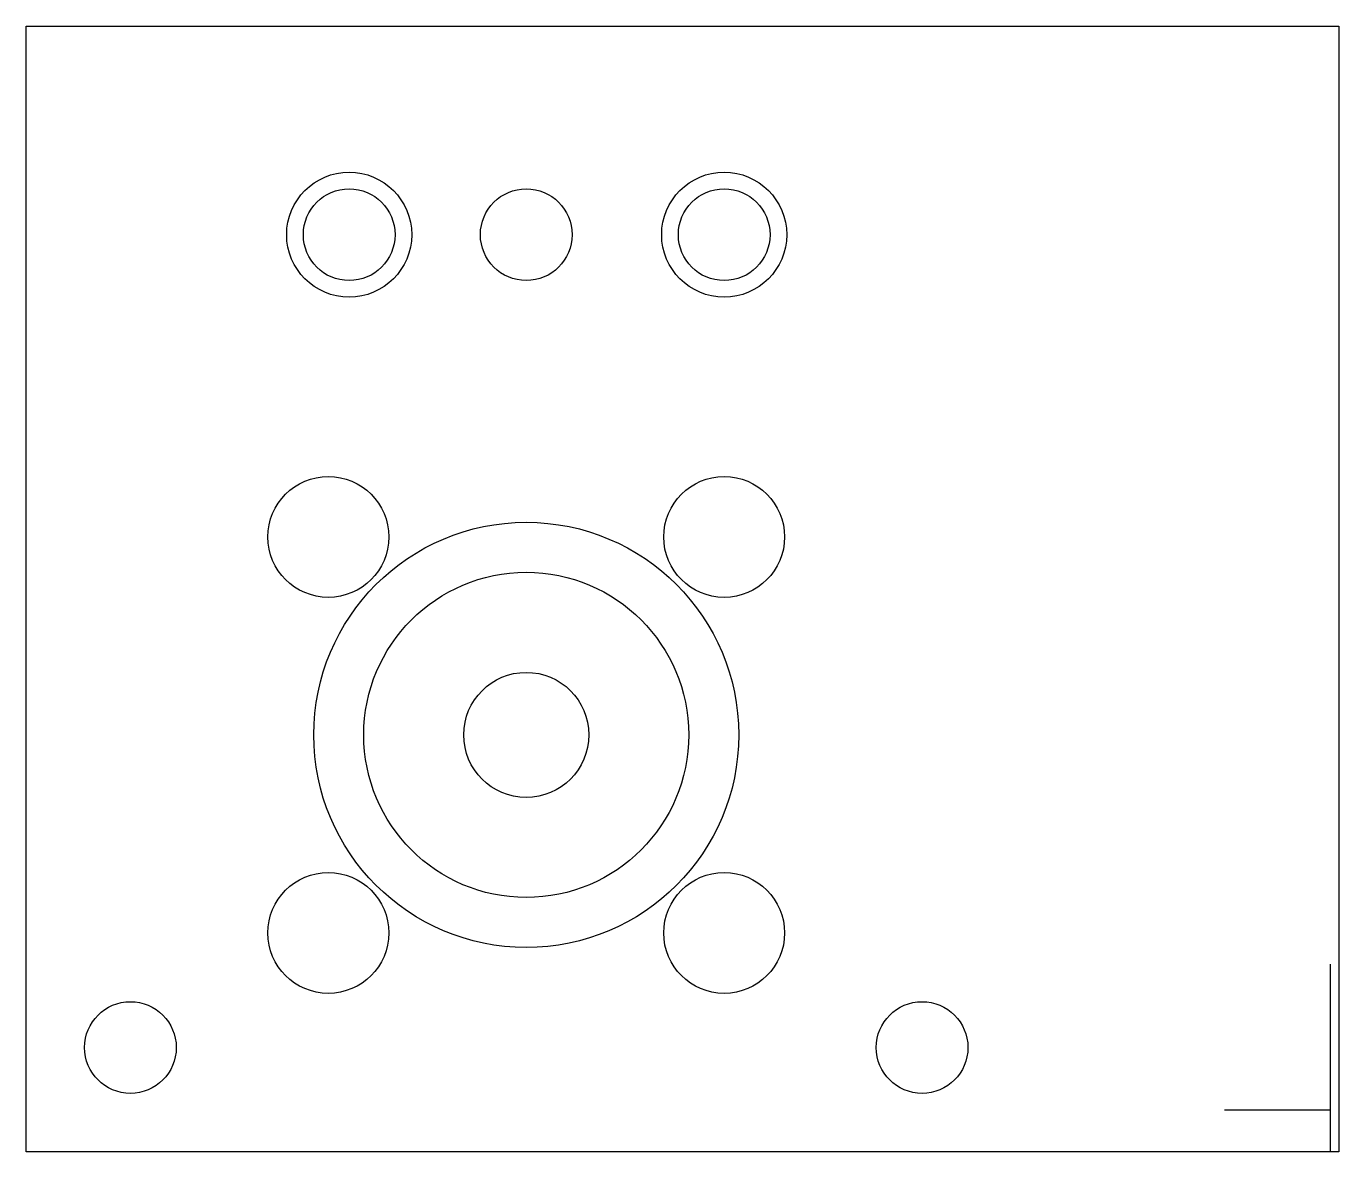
# Model space of a CAD drawing. Header units: millimetres. Extents: x -12 to 19.5, y -10 to 17.
import ezdxf

# ---------------------------------------------------------------- set-up
doc = ezdxf.new("R2010")
doc.units = ezdxf.units.MM
doc.layers.get('0').update_dxf_attribs({"linetype": 'CONTINUOUS'})

msp = doc.modelspace()

# ---------------------------------------------------------------- linework, layer by layer
for p, q in [((19.3, -9), (19.3, -5.5)), ((19.3, -9), (16.757, -9)), ((19.3, -10), (19.3, -9))]:
    msp.add_line(p, q)
msp.add_lwpolyline([(-12, 17), (19.5, 17), (19.5, -10), (-12, -10)], close=True)
for centre, radius in [((-4.25, 12), 1.5), ((4.75, 12), 1.5), ((-4.25, 12), 1.1), ((0, 12), 1.1), ((4.75, 12), 1.1), ((-4.75, 4.75), 1.45), ((4.75, 4.75), 1.45), ((0, 0), 5.1), ((0, 0), 3.9), ((0, 0), 1.5), ((-4.75, -4.75), 1.45), ((4.75, -4.75), 1.45), ((-9.5, -7.5), 1.1), ((9.5, -7.5), 1.1)]:
    msp.add_circle(centre, radius)

doc.saveas('drawing.dxf')
